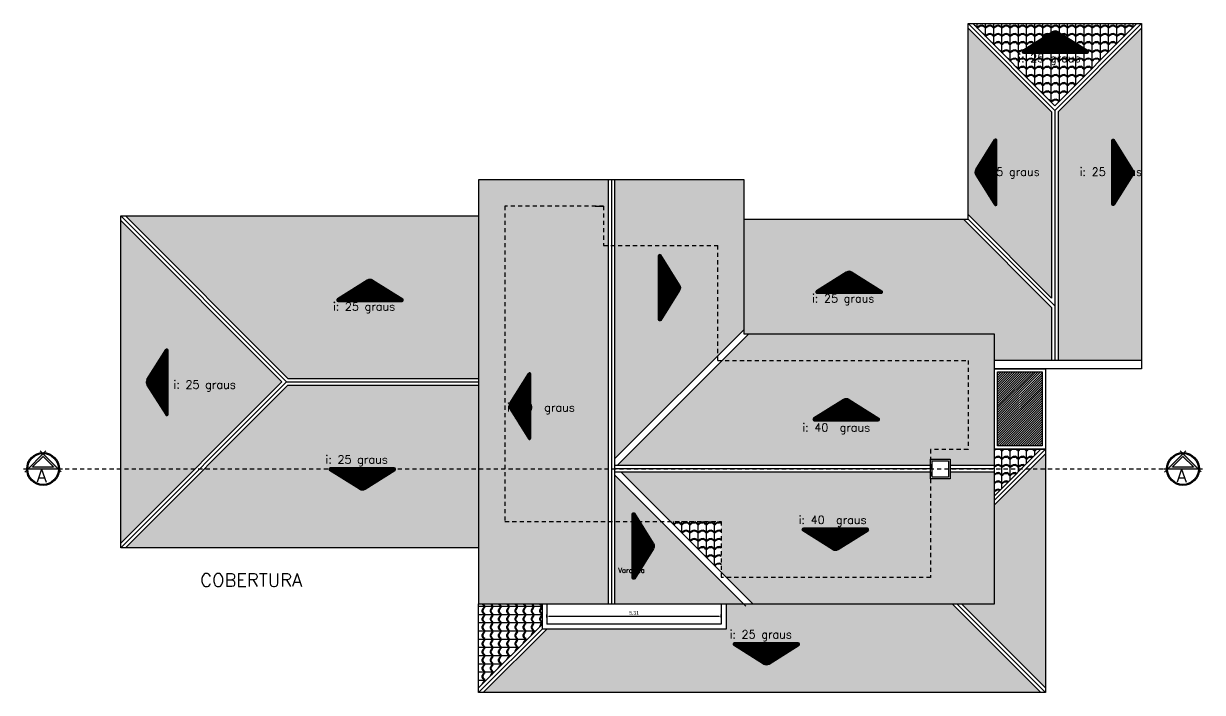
# Model space of a CAD drawing. Extents: x 381 to 417.7, y 184.4 to 253.5.
# Drawn here: x 380.96 to 416.86, y 184.39 to 204.74 of the extents above; entities that cross this region are included whole.
import ezdxf

# ---------------------------------------------------------------- set-up
doc = ezdxf.new("R2010")
doc.units = 0
doc.header["$MEASUREMENT"] = 0
doc.linetypes.add('HIDDEN2', pattern=[0.1875, 0.125, -0.0625])
doc.layers.get('0').update_dxf_attribs({"linetype": 'CONTINUOUS'})
doc.layers.get('DEFPOINTS').update_dxf_attribs({"linetype": 'CONTINUOUS'})
for name, color, linetype in [('CAIXILHOS', 7, 'CONTINUOUS'), ('COTA', 5, 'CONTINUOUS'), ('PROJECAO', 1, 'HIDDEN2')]:
    doc.layers.add(name, color=color, linetype=linetype)
doc.styles.add('COMODOS', font='romans.shx', dxfattribs={"height": 0.15})
doc.styles.add('EXECUÇÃO', font='', dxfattribs={"height": 0.11})
doc.styles.get('EXECUÇÃO').set_extended_font_data('AvantGarde Md BT')
doc.dimstyles.new('COTAEXEC', dxfattribs={"dimscale": 0.05, "dimtxt": 0.11, "dimasz": 1.2, "dimexe": 1.25, "dimexo": 4, "dimgap": 1, "dimtad": 1, "dimrnd": 0.005, "dimzin": 4, "dimdsep": 46, "dimtxsty": 'EXECUÇÃO', "dimcen": 2.5, "dimdle": 0.15, "dimclrd": 2, "dimclre": 2, "dimclrt": 220, "dimadec": 0, "dimazin": 0, "dimtfac": 0.075, "dimtmove": 2, "dimatfit": 3, "dimfxl": 1, "dimtolj": 1, "dimtzin": 0, "dimarcsym": 0})
pattern_1 = [(0, (-0.025, 0), (0, 0.25), [0.05, -0.2]), (0, (0.1, 0.05), (0, 0.25), [0.05, -0.2]), (0, (0.1, 0.075), (0, 0.25), [0.05, -0.2]), (90, (0, 0), (-0.25, 2e-17), [0.25]), (45, (0, 0), (3e-17, 0.25), [0.07071068, -0.28284272]), (45, (0.025, 0), (3e-17, 0.25), [0.03535535, -0.31819804]), (135, (0, 0), (-0.25, 3e-17), [0.07071068, -0.28284272]), (135, (0.225, 0), (-0.25, 3e-17), [0.03535535, -0.31819804]), (26.56505, (0.05, 0.025), (0.25, 2e-10), [0.0559, -0.503117]), (153.43495, (-0.05, 0.025), (-0.25, 2e-10), [0.0559, -0.503117]), (26.56505, (0.05, 0.05), (0.25, 2e-10), [0.0559, -0.503117]), (153.43495, (-0.05, 0.05), (-0.25, 2e-10), [0.0559, -0.503117])]
pattern_2 = [(90, (-2e-18, -0.025), (-0.25, 2e-17), [0.05, -0.2]), (90, (-0.05, 0.1), (-0.25, 2e-17), [0.05, -0.2]), (90, (-0.075, 0.1), (-0.25, 2e-17), [0.05, -0.2]), (180, (0, 0), (-3e-17, -0.25), [0.25]), (135, (0, 0), (-0.25, 4e-17), [0.07071068, -0.28284272]), (135, (2e-18, 0.025), (-0.25, 4e-17), [0.03535535, -0.31819804]), (225, (0, 0), (-4e-17, -0.25), [0.07071068, -0.28284272]), (225, (1e-17, 0.225), (-4e-17, -0.25), [0.03535535, -0.31819804]), (116.56505, (-0.025, 0.05), (-2e-10, 0.25), [0.0559, -0.503117]), (243.43495, (-0.025, -0.05), (-2e-10, -0.25), [0.0559, -0.503117]), (116.56505, (-0.05, 0.05), (-2e-10, 0.25), [0.0559, -0.503117]), (243.43495, (-0.05, -0.05), (-2e-10, -0.25), [0.0559, -0.503117])]

# ---------------------------------------------------------------- blocks, each defined once
blk = doc.blocks.new('SETA')
at = {"linetype": 'Continuous'}
h = blk.add_hatch(dxfattribs=at)
h.set_pattern_fill('ANSI31', color=256, scale=0.05, style=0)
h.set_pattern_definition([(45, (-504.210664, -208.90508), (-0.00441941738, 0.00441941738), [])])
h.paths.add_polyline_path([(0.2375, -0.0822, 0.752978), (0.2428, -0.0638), (0.0196, 0.0761, 0.28754), (-0.0229, 0.0761), (-0.246, -0.0638, 0.752978), (-0.2407, -0.0822)])
for p, q in [((-0.0229, 0.0761), (-0.246, -0.0638)), ((0.0196, 0.0761), (0.2428, -0.0638)), ((-0.2407, -0.0822), (0.2375, -0.0822))]:
    blk.add_line(p, q)
for centre, radius, start, end in [((-0.0016, 0.0422), 0.04, 57.91583, 122.08417), ((-0.2407, -0.0722), 0.01, 122.08417, 270), ((0.2375, -0.0722), 0.01, 270, 57.91583)]:
    blk.add_arc(centre, radius, start, end)
blk = doc.blocks.new('*D78')
at = {"color": 2, "linetype": 'ByBlock'}
for p, q in [((396.896, 211.046), (396.896, 211.141)), ((402.141, 211.079), (396.956, 211.079)), ((402.201, 211.046), (402.201, 211.141))]:
    blk.add_line(p, q, dxfattribs=at)
for points in [[(396.956, 211.089), (396.956, 211.069), (396.896, 211.079)], [(402.141, 211.089), (402.141, 211.069), (402.201, 211.079)]]:
    blk.add_solid(points, dxfattribs=at)
at = {"layer": 'DEFPOINTS', "color": 0, "linetype": 'ByBlock'}
for p in [(396.896, 211.079), (396.896, 210.846), (402.201, 210.846)]:
    blk.add_point(p, dxfattribs=at)
at = {"color": 220, "linetype": 'ByBlock', "insert": (399.549, 211.186), "char_height": 0.11, "attachment_point": 5, "style": 'EXECUÇÃO'}
blk.add_mtext('\\A1;5.31', dxfattribs=at)
blk = doc.blocks.new('IND_CORTES1')
h = blk.add_hatch(color=256)
h.paths.add_polyline_path([(-0.468, 0), (0, -0.468), (0, 0.468)])
h.paths.add_polyline_path([(-0.379, 0), (-0.063, 0.317), (-0.063, -0.317)], flags=16)
for p, q in [((0.082, 0.55), (-0.555, -0.087)), ((0, -0.593), (0, 0.593)), ((-0.555, 0.088), (0.092, -0.56)), ((-0.063, 0.317), (-0.379, 0)), ((-0.379, 0), (-0.063, -0.317)), ((-0.063, -0.317), (-0.063, 0.317))]:
    blk.add_line(p, q)
blk.add_circle((0, 0), 0.499)
at = {"color": 3}
blk.add_circle((0, 0), 0.468, dxfattribs=at)
blk = doc.blocks.new('A$C297730F2')
at = {"layer": 'PROJECAO'}
blk.add_line((0.593, 0.499), (35.793, 0.499), dxfattribs=at)
at = {"rotation": 270}
for p in [(0.593, 0.499), (35.304, 0.499)]:
    blk.add_blockref('IND_CORTES1', p, dxfattribs=at)
at = {"color": 4, "style": 'COMODOS'}
for p in [(0.396, 0.095), (35.108, 0.095)]:
    blk.add_text('A', height=0.4, dxfattribs=at).set_placement(p)

msp = doc.modelspace()

# ---------------------------------------------------------------- hatches: boundary and pattern name
h = msp.add_hatch()
h.set_pattern_fill('TELHADO', scale=0.25, angle=90, style=0)
h.set_pattern_definition(pattern_2)
h.paths.add_polyline_path([(409.72, 198.931), (412.26, 196.39), (412.26, 202.061), (409.72, 204.602)])
h.paths.add_polyline_path([(410.599, 201.192), (410.599, 199.244, -0.752978), (410.524, 199.222), (409.954, 200.131, -0.28754), (409.954, 200.304), (410.524, 201.213, -0.752978)], flags=16)
h.paths.add_polyline_path([(409.953, 199.942), (412.275, 199.942), (412.275, 200.442), (409.953, 200.442)], flags=9)
h = msp.add_hatch()
h.set_pattern_fill('TELHADO', scale=0.25, angle=90, style=0)
h.set_pattern_definition([(90, (-3e-12, -24.4043), (-0.25, 2e-17), [0.05, -0.2]), (90, (-0.05, -24.2793), (-0.25, 2e-17), [0.05, -0.2]), (90, (-0.075, -24.2793), (-0.25, 2e-17), [0.05, -0.2]), (180, (-3e-12, -24.3793), (-3e-17, -0.25), [0.25]), (135, (-3e-12, -24.37929), (-0.25, 4e-17), [0.07071068, -0.28284272]), (135, (-3e-12, -24.35429), (-0.25, 4e-17), [0.03535535, -0.31819804]), (225, (-3e-12, -24.37929), (-4e-17, -0.25), [0.07071068, -0.28284272]), (225, (-3e-12, -24.15429), (-4e-17, -0.25), [0.03535535, -0.31819804]), (116.56505, (-0.025, -24.32929), (-2e-10, 0.25), [0.0559, -0.503117]), (243.43495, (-0.025, -24.42929), (-2e-10, -0.25), [0.0559, -0.503117]), (116.56505, (-0.05, -24.32929), (-2e-10, 0.25), [0.0559, -0.503117]), (243.43495, (-0.05, -24.42929), (-2e-10, -0.25), [0.0559, -0.503117])])
h.paths.add_polyline_path([(412.46, 194.49), (415.001, 194.49), (415.001, 204.602), (412.46, 202.061)])
h = msp.add_hatch()
h.set_pattern_fill('TELHADO', color=3, scale=0.25, angle=90, style=0)
h.set_pattern_definition(pattern_2)
h.paths.add_polyline_path([(398.616, 197.99), (398.616, 199.19), (398.366, 199.19), (395.616, 199.19), (395.616, 189.59), (398.757, 189.59), (398.757, 197.99)], flags=16)
h.paths.add_polyline_path([(398.616, 199.19), (398.616, 197.99), (398.757, 197.99), (398.757, 199.99), (394.816, 199.99), (394.816, 187.086), (398.757, 187.086), (398.757, 189.59), (395.616, 189.59), (395.616, 199.19)])
h = msp.add_hatch()
h.set_pattern_fill('TELHADO', color=3, scale=0.25, angle=90, style=0)
h.set_pattern_definition(pattern_2)
h.paths.add_polyline_path([(398.957, 187.086), (402.878, 187.086), (400.375, 189.59), (398.957, 189.59)])
h.paths.add_polyline_path([(400.375, 189.59), (398.957, 191.008), (398.957, 189.59)])
h.paths.add_polyline_path([(398.957, 191.491), (402.097, 194.631), (402.097, 197.99), (398.957, 197.99)])
h.paths.add_polyline_path([(402.897, 199.99), (398.957, 199.99), (398.957, 197.99), (402.097, 197.99), (402.097, 194.631), (402.897, 195.431), (402.897, 199.19)])
h = msp.add_hatch()
h.set_pattern_fill('TELHADO', scale=0.25, angle=90, style=0)
h.set_pattern_definition([(90, (-5e-13, -9.01784), (-0.25, 2e-17), [0.05, -0.2]), (90, (-0.05, -8.89284), (-0.25, 2e-17), [0.05, -0.2]), (90, (-0.075, -8.89284), (-0.25, 2e-17), [0.05, -0.2]), (180, (-5e-13, -8.99284), (-3e-17, -0.25), [0.25]), (135, (-5e-13, -8.99284), (-0.25, 4e-17), [0.07071068, -0.28284272]), (135, (-5e-13, -8.96784), (-0.25, 4e-17), [0.03535535, -0.31819804]), (225, (-5e-13, -8.99284), (-4e-17, -0.25), [0.07071068, -0.28284272]), (225, (-5e-13, -8.76784), (-4e-17, -0.25), [0.03535535, -0.31819804]), (116.56505, (-0.025, -8.94284), (-2e-10, 0.25), [0.0559, -0.503117]), (243.43495, (-0.025, -9.04284), (-2e-10, -0.25), [0.0559, -0.503117]), (116.56505, (-0.05, -8.94284), (-2e-10, 0.25), [0.0559, -0.503117]), (243.43495, (-0.05, -9.04284), (-2e-10, -0.25), [0.0559, -0.503117])])
h.paths.add_polyline_path([(383.916, 188.931), (388.825, 193.84), (383.916, 198.748)])
h = msp.add_hatch()
h.set_pattern_fill('ANSI31', color=142, scale=0.4, style=0)
h.paths.add_polyline_path([(411.976, 194.14), (410.62, 194.14), (410.62, 191.89), (411.976, 191.89)])
h = msp.add_hatch()
h.set_pattern_fill('TELHADO', scale=0.25, angle=90, style=0)
h.set_pattern_definition(pattern_2)
h.paths.add_polyline_path([(410.52, 187.086), (409.518, 187.086), (412.076, 184.528), (412.076, 191.649), (410.52, 190.092)])
h = msp.add_hatch()
h.set_pattern_fill('TELHADO', scale=0.25, angle=90, style=0)
h.set_pattern_definition(pattern_2)
h.paths.add_polyline_path([(396.746, 186.458), (396.746, 187.086), (394.816, 187.086), (394.816, 184.528)])
at = {"layer": 'CAIXILHOS'}
h = msp.add_hatch(dxfattribs=at)
h.set_pattern_fill('TELHADO', scale=0.25, style=0)
h.set_pattern_definition([(0, (-0.025, -24.3793), (0, 0.25), [0.05, -0.2]), (0, (0.1, -24.3293), (0, 0.25), [0.05, -0.2]), (0, (0.1, -24.3043), (0, 0.25), [0.05, -0.2]), (90, (-3e-12, -24.3793), (-0.25, 2e-17), [0.25]), (45, (-3e-12, -24.37929), (3e-17, 0.25), [0.07071068, -0.28284272]), (45, (0.025, -24.37929), (3e-17, 0.25), [0.03535535, -0.31819804]), (135, (-3e-12, -24.37929), (-0.25, 3e-17), [0.07071068, -0.28284272]), (135, (0.225, -24.37929), (-0.25, 3e-17), [0.03535535, -0.31819804]), (26.56505, (0.05, -24.35429), (0.25, 2e-10), [0.0559, -0.503117]), (153.43495, (-0.05, -24.35429), (-0.25, 2e-10), [0.0559, -0.503117]), (26.56505, (0.05, -24.32929), (0.25, 2e-10), [0.0559, -0.503117]), (153.43495, (-0.05, -24.32929), (-0.25, 2e-10), [0.0559, -0.503117])])
h.paths.add_polyline_path([(409.861, 204.743), (412.36, 202.244), (414.86, 204.743)])
h = msp.add_hatch(dxfattribs=at)
h.set_pattern_fill('TELHADO', scale=0.25, style=0)
h.set_pattern_definition(pattern_1)
h.paths.add_polyline_path([(384.058, 198.89), (389.008, 193.94), (394.816, 193.94), (394.816, 198.89)])
h.paths.add_polyline_path([(389.008, 193.74), (384.058, 188.79), (394.816, 188.79), (394.816, 193.74)])
h = msp.add_hatch(dxfattribs=at)
h.set_pattern_fill('TELHADO', scale=0.25, style=0)
h.set_pattern_definition(pattern_1)
h.paths.add_polyline_path([(402.897, 198.79), (402.897, 197.99), (402.897, 195.29), (410.52, 195.29), (410.52, 194.49), (412.26, 194.49), (412.26, 196.107), (409.578, 198.79)])
h.paths.add_polyline_path([(407.073, 196.533), (405.125, 196.533, -0.752978), (405.103, 196.609), (406.012, 197.178, -0.28754), (406.185, 197.178), (407.094, 196.609, -0.752978)], flags=16)
h.paths.add_polyline_path([(404.92, 196.088), (407.242, 196.088), (407.242, 196.588), (404.92, 196.588)], flags=24)
h = msp.add_hatch(dxfattribs=at)
h.set_pattern_fill('TELHADO', color=3, scale=0.25, style=0)
h.set_pattern_definition(pattern_1)
h.paths.add_polyline_path([(402.238, 194.49), (399.037, 191.288), (408.576, 191.288), (408.576, 191.488), (408.576, 191.78), (409.72, 191.78), (409.72, 194.49)])
h.paths.add_polyline_path([(407.006, 192.733), (406.097, 193.303, 0.28754), (405.924, 193.303), (405.015, 192.733, 0.752978), (405.036, 192.657), (406.984, 192.657, 0.752978)], flags=17)
h.paths.add_polyline_path([(409.72, 191.78), (408.576, 191.78), (408.576, 191.488), (409.176, 191.488), (409.176, 191.288), (410.52, 191.288), (410.52, 195.29), (403.038, 195.29), (402.238, 194.49), (409.72, 194.49)])
h.paths.add_polyline_path([(408.576, 187.886), (402.361, 187.886), (403.161, 187.086), (410.52, 187.086), (410.52, 191.088), (409.176, 191.088), (409.176, 190.888), (408.576, 190.888)])
h.paths.add_polyline_path([(399.16, 191.088), (400.658, 189.59), (402.201, 189.59), (402.201, 188.046), (402.361, 187.886), (408.576, 187.886), (408.576, 191.088)])
h.paths.add_polyline_path([(406.674, 189.306, 0.752978), (406.653, 189.381), (404.705, 189.381, 0.752978), (404.683, 189.306), (405.592, 188.736, 0.28754), (405.765, 188.736)], flags=17)
h.paths.add_polyline_path([(404.624, 192.159), (407.196, 192.159), (407.196, 192.659), (404.624, 192.659)], flags=25)
h.paths.add_polyline_path([(404.513, 189.346), (407.085, 189.346), (407.085, 189.846), (404.513, 189.846)], flags=25)
h = msp.add_hatch(dxfattribs=at)
h.set_pattern_fill('TELHADO', scale=0.25, style=0)
h.set_pattern_definition(pattern_1)
h.paths.add_polyline_path([(410.52, 190.374), (411.935, 191.79), (410.52, 191.79)])
h = msp.add_hatch(dxfattribs=at)
h.set_pattern_fill('TELHADO', color=3, scale=0.25, style=0)
h.set_pattern_definition(pattern_1)
h.paths.add_polyline_path([(402.201, 188.046), (402.201, 189.59), (400.658, 189.59)])
h = msp.add_hatch(dxfattribs=at)
h.set_pattern_fill('TELHADO', scale=0.25, style=0)
h.set_pattern_definition(pattern_1)
h.paths.add_polyline_path([(396.888, 186.316), (394.958, 184.386), (411.935, 184.386), (409.235, 187.086), (402.351, 187.086), (402.351, 186.316)])
h.paths.add_polyline_path([(402.602, 185.896), (404.549, 185.896, -0.752978), (404.571, 185.821), (403.662, 185.251, -0.28754), (403.489, 185.251), (402.58, 185.821, -0.752978)], flags=16)
h.paths.add_polyline_path([(402.41, 185.861), (404.732, 185.861), (404.732, 186.361), (402.41, 186.361)], flags=24)

# ---------------------------------------------------------------- linework, layer by layer
at = {"color": 2}
for p, q in [((409.72, 198.79), (409.72, 204.743)), ((409.72, 204.743), (415.001, 204.743)), ((409.72, 204.743), (412.36, 202.103)), ((409.72, 204.743), (412.36, 202.103)), ((409.861, 204.743), (412.36, 202.244)), ((414.86, 204.743), (412.36, 202.244)), ((415.001, 204.743), (412.36, 202.103)), ((415.001, 204.743), (412.36, 202.103)), ((415.001, 204.743), (415.001, 194.39)), ((409.72, 204.602), (412.26, 202.061)), ((415.001, 204.602), (412.46, 202.061)), ((412.36, 202.103), (412.36, 194.49)), ((412.26, 202.061), (412.26, 196.39)), ((412.46, 202.061), (412.46, 194.49)), ((409.72, 198.931), (412.26, 196.39)), ((402.897, 198.79), (409.72, 198.79)), ((409.578, 198.79), (412.26, 196.107)), ((409.72, 198.79), (412.36, 196.149)), ((412.26, 196.107), (412.26, 194.49)), ((415.001, 194.49), (410.52, 194.49)), ((415.001, 194.24), (410.52, 194.24)), ((412.076, 194.24), (412.076, 184.386)), ((415.001, 194.39), (415.001, 194.24)), ((394.816, 184.386), (394.816, 187.086)), ((409.235, 187.086), (411.935, 184.386)), ((409.376, 187.086), (412.076, 184.386)), ((409.376, 187.086), (412.076, 184.386)), ((409.518, 187.086), (412.076, 184.528)), ((396.746, 186.458), (394.816, 184.528)), ((396.746, 186.316), (394.816, 184.386)), ((396.746, 186.316), (394.816, 184.386)), ((396.888, 186.316), (394.958, 184.386)), ((412.076, 184.386), (394.816, 184.386))]:
    msp.add_line(p, q, dxfattribs=at)
at = {"color": 6}
for p, q in [((398.757, 199.99), (398.757, 187.086)), ((398.857, 199.99), (398.857, 187.086)), ((398.957, 199.99), (398.957, 187.086)), ((402.897, 195.431), (398.957, 191.491)), ((403.038, 195.29), (399.037, 191.288)), ((408.576, 191.288), (398.957, 191.288)), ((408.576, 191.188), (398.957, 191.188)), ((408.576, 191.088), (398.957, 191.088)), ((402.949, 187.016), (398.957, 191.008)), ((403.161, 187.086), (399.16, 191.088)), ((410.52, 191.288), (409.176, 191.288)), ((410.52, 191.188), (409.176, 191.188)), ((410.52, 191.088), (409.176, 191.088))]:
    msp.add_line(p, q, dxfattribs=at)
for p, q in [((410.52, 191.79), (412.076, 191.79)), ((412.076, 191.79), (410.52, 190.233)), ((411.935, 191.79), (410.52, 190.374)), ((412.076, 191.649), (410.52, 190.092))]:
    msp.add_line(p, q)
at = {"color": 7}
for p, q in [((396.746, 187.086), (396.746, 186.316)), ((396.896, 187.086), (396.896, 186.466)), ((402.201, 187.086), (402.201, 186.466)), ((402.351, 187.086), (402.351, 186.316)), ((402.351, 186.316), (396.746, 186.316)), ((402.201, 186.466), (396.896, 186.466))]:
    msp.add_line(p, q, dxfattribs=at)
at = {"color": 6}
msp.add_lwpolyline([(402.897, 197.99), (402.897, 199.99), (394.816, 199.99), (394.816, 187.086), (410.52, 187.086), (410.52, 195.29), (402.897, 195.29), (402.897, 199.19)], dxfattribs=at)
at = {"color": 3}
for points in [[(410.52, 194.24), (412.076, 194.24), (412.076, 191.79), (410.52, 191.79)], [(410.62, 194.14), (411.976, 194.14), (411.976, 191.89), (410.62, 191.89)]]:
    msp.add_lwpolyline(points, close=True, dxfattribs=at)
at = {"color": 2}
msp.add_lwpolyline([(408.576, 191.488), (409.176, 191.488), (409.176, 190.888), (408.576, 190.888), (408.576, 191.488)], dxfattribs=at)
msp.add_lwpolyline([(408.626, 191.438), (409.126, 191.438), (409.126, 190.938), (408.626, 190.938)], close=True, dxfattribs=at)
at = {"layer": 'PROJECAO', "color": 2, "linetype": 'ByBlock'}
for p, q in [((383.916, 188.79), (383.916, 198.89)), ((383.916, 198.89), (394.816, 198.89)), ((383.916, 198.89), (388.966, 193.84)), ((384.058, 198.89), (389.008, 193.94)), ((383.916, 198.748), (388.825, 193.84)), ((389.008, 193.94), (394.816, 193.94)), ((383.916, 188.931), (388.825, 193.84)), ((383.916, 188.79), (388.966, 193.84)), ((384.058, 188.79), (389.008, 193.74)), ((388.966, 193.84), (394.816, 193.84)), ((388.966, 193.84), (394.816, 193.84)), ((389.008, 193.74), (394.816, 193.74)), ((394.816, 188.79), (383.916, 188.79))]:
    msp.add_line(p, q, dxfattribs=at)
at = {"layer": 'PROJECAO'}
for p, q in [((395.616, 199.19), (395.616, 189.59)), ((398.616, 199.19), (395.616, 199.19)), ((398.616, 199.19), (398.616, 197.99)), ((398.616, 197.99), (402.097, 197.99)), ((402.097, 194.49), (402.097, 197.99)), ((402.097, 194.49), (409.72, 194.49)), ((409.72, 194.49), (409.72, 191.78)), ((408.576, 191.78), (408.576, 187.886)), ((409.72, 191.78), (408.576, 191.78)), ((395.616, 189.59), (402.201, 189.59)), ((402.201, 189.59), (402.201, 187.886)), ((408.576, 187.886), (402.201, 187.886))]:
    msp.add_line(p, q, dxfattribs=at)
at = {"layer": 'PROJECAO', "color": 6, "linetype": 'ByBlock'}
msp.add_line((398.366, 199.19), (398.616, 199.19), dxfattribs=at)

# ---------------------------------------------------------------- block references
at = {"color": 2, "xscale": 4.07321550887387, "yscale": 4.07321550887387, "zscale": 4.07321550887387}
for p in [(412.384, 204.183), (406.105, 196.868), (391.516, 196.622), (406.017, 192.992)]:
    msp.add_blockref('SETA', p, dxfattribs=at)
at = {"color": 2, "yscale": 4.07321550887387, "zscale": 4.07321550887387}
for p, xscale, rotation in [((410.264, 200.224), 4.07321550887387, 90), ((414.429, 200.224), -4.07321550887387, 270), ((400.627, 196.712), -4.07321550887387, 270), ((385.026, 193.832), 4.07321550887387, 90), ((396.072, 193.107), 4.07321550887387, 90), ((391.265, 190.885), 4.07321550887387, 180), ((399.83, 188.848), -4.07321550887387, 270), ((405.672, 189.046), 4.07321550887387, 180), ((403.569, 185.561), 4.07321550887387, 180)]:
    msp.add_blockref('SETA', p, dxfattribs=dict(at, xscale=xscale, rotation=rotation))
at = {"color": 142}
msp.add_blockref('A$C297730F2', (380.959, 190.688), dxfattribs=at)

# ---------------------------------------------------------------- texts
at = {"color": 4, "style": 'COMODOS'}
for s, height, p in [('i: 25 graus', 0.25, (411.247, 203.569)), ('i: 25 graus', 0.25, (410.001, 200.109)), ('i: 25 graus', 0.25, (413.119, 200.109)), ('i: 25 graus', 0.25, (404.968, 196.254)), ('i: 25 graus', 0.25, (390.379, 196.008)), ('i: 25 graus', 0.25, (385.525, 193.631)), ('i: 40  graus', 0.25, (395.678, 192.937)), ('i: 40  graus', 0.25, (404.672, 192.325)), ('i: 25 graus', 0.25, (390.154, 191.351)), ('i: 40  graus', 0.25, (404.561, 189.513)), ('Varanda', 0.15, (399.065, 188.027)), ('COBERTURA', 0.4, (386.339, 187.605)), ('i: 25 graus', 0.25, (402.458, 186.028))]:
    msp.add_text(s, height=height, dxfattribs=at).set_placement(p)

# ---------------------------------------------------------------- dimensions: what is measured, and where the dimension line sits
at = {"layer": 'COTA'}
dim = msp.add_linear_dim(base=(396.8965, 186.6997), p1=(402.2014, 186.4663), p2=(396.8965, 186.4663), dimstyle='COTAEXEC', dxfattribs=at)
dim.commit()
dim.dimension.update_dxf_attribs({"geometry": '*D78', "text_midpoint": (399.5489, 186.8068), "insert": (0, -24.3793)})

doc.saveas('drawing.dxf')
